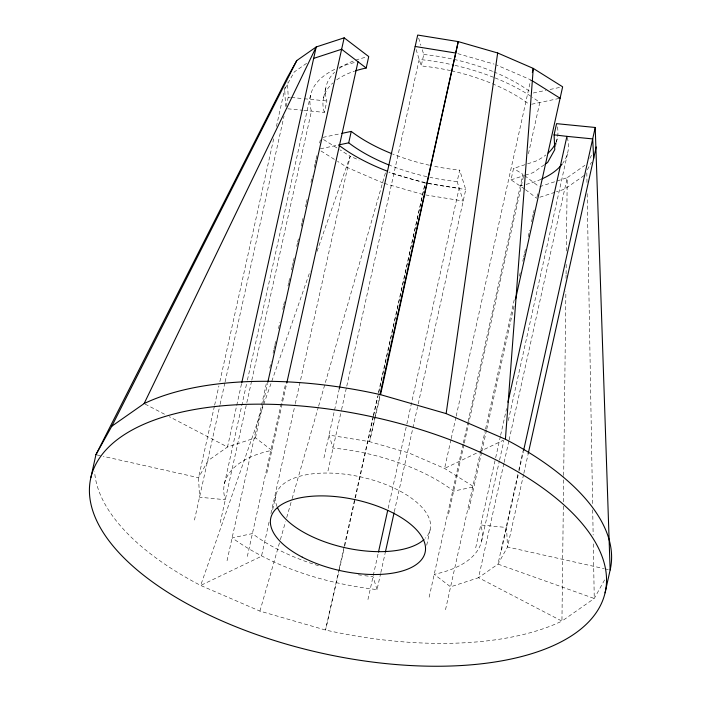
<?xml version="1.0" encoding="UTF-8"?>
<svg xmlns="http://www.w3.org/2000/svg" width="701" height="701" viewBox="0 0 701 701"><rect width="100%" height="100%" fill="white"/><g stroke="black" fill="none" stroke-linecap="round" stroke-linejoin="round"><path stroke-width="0.53" stroke-dasharray="3.5 2.63" d="M563.315 506.148L561.939 621.112A263.488 120.852 12.5 0 1 325.527 630.033L259.922 611.106L200.661 585.449A263.488 120.852 12.5 0 1 94.609 471.65M563.367 501.767L563.665 476.584M563.683 475.488L565.882 291.546M566.04 278.402L566.075 275.116M566.093 274.021L566.206 264.172M566.364 251.028L567.24 177.668L584.897 165.313M214.41 406.186L198.549 477.714L199.54 497.193L225.301 499.743A131.744 60.426 12.5 0 1 271.857 450.357L255.479 437.853L227.51 447.001L208.092 460.592L198.549 477.714L103.336 456.369M214.646 405.117L218.905 385.9M219.851 381.633L273.811 138.22M276.422 126.478L285.167 87.029M194.466 520.054L219.895 405.38M220.132 404.311L224.863 382.965M225.1 381.896L284.028 116.068M286.148 106.517L288.225 97.159L287.454 82.008M241.477 384.008L227.51 447.001L169.335 416.709M224.486 483.524L247.208 381.037M247.444 379.968L310.631 94.924M220.237 522.596L246.603 403.653M246.84 402.584L251.571 381.239M251.808 380.17L311.454 111.135A131.744 60.426 12.5 0 1 334.736 69.364M323.599 97.833L326.131 86.398M303.936 110.39L324.335 112.405L326.876 100.979A118.46 54.328 12.5 0 1 334.605 72.256M227.045 560.721L266.433 383.061M269.745 368.113L271.164 361.707M273.057 353.164L273.767 349.965M274.003 348.896L274.713 345.689M274.95 344.62L275.659 341.422M278.499 328.611L279.918 322.206M282.766 309.395L283.476 306.188M283.712 305.128L284.895 299.783M287.971 285.903L288.681 282.705M288.917 281.636L289.627 278.437M291.52 269.894L292.229 266.687M292.466 265.626L293.176 262.419M293.412 261.35L294.359 257.083M296.725 246.41L297.434 243.203M297.671 242.134L298.381 238.936M301.22 226.125L301.929 222.918M302.166 221.849L303.112 217.582M305.487 206.909L306.197 203.702M306.433 202.633L307.143 199.434M310.929 182.348L312.348 175.942M314.241 167.408L314.951 164.2M315.187 163.131L315.897 159.933M316.133 158.864L316.843 155.657M319.647 143.022L320.339 139.902M255.479 437.853L263.059 403.697M263.296 402.628L267.554 383.412M247.339 556.436L285.544 384.113M266.792 473.219L286.534 384.174M269.053 522.105L261.482 556.27L200.661 585.449L310.175 271.033M270.945 513.57L295.086 404.67M295.323 403.601L350.167 156.235L340.073 149.909M272.68 509.601L275.905 495.055M323.95 457.946L338.951 390.247M327.98 470.914L341.326 410.69M341.562 409.621L346.539 387.197M346.776 386.137L419.198 59.454A131.744 60.426 12.5 0 1 452.934 64.904M450.515 70.608A118.46 54.328 12.5 0 0 421.213 65.938L423.746 54.503L422.151 49.385M339.091 569.221L325.527 630.033L344.559 546.762M339.328 568.16L344.086 546.824M344.322 545.755L373.098 416.666M373.344 415.597L377.62 396.398M378.575 392.131L425.192 183.031L388.889 172.551M344.796 545.693L373.431 416.517M373.668 415.448L378.4 394.102M378.636 393.033L425.192 183.031M375 417.086L369.558 441.639L408.981 453.012L444.583 468.434L473.955 486.844L453.661 491.121A131.744 60.426 12.5 0 0 333.045 448.053L329.014 435.084L369.558 441.639L380.292 395.714M375.237 416.017L379.74 395.732M384.279 183.382L422.659 194.457L463.203 201.012L457.157 181.559L459.69 170.133A118.46 54.328 12.5 0 1 432.464 165.9M367.955 599.504L378.233 553.159M388.17 508.321L406.633 425.051M406.869 423.982L459.173 188.043A131.744 60.426 12.5 0 1 426.471 182.821M318.499 565.707A131.744 60.426 12.5 0 1 252.413 533.575L232.11 537.86C274.564 568.152 325.711 583.469 377.05 589.62L380.608 573.602M380.845 572.533L385.103 553.317M394.33 511.686L417.998 404.924M418.234 403.855L465.736 189.585L459.69 170.133M426.707 545.229L430.169 529.641M450.98 439.606L444.583 468.434L477.942 452.434M451.216 438.537L455.948 417.183M456.185 416.122L530.736 79.826L496.124 64.834M524.672 189.025L511.003 179.868L513.535 168.442L526.591 164.165M429.143 597.199L463.081 444.092M463.317 443.023L467.821 422.738M468.058 421.669L522.893 174.304L513.535 168.442M448.587 513.982L464.071 444.154M464.307 443.085L523.954 174.05M528.449 153.764L539.805 102.521A131.744 60.426 12.5 0 0 532.374 97.211M445.521 609.704L480.641 451.26M480.877 450.191L485.372 429.906M485.609 428.837L514.254 299.66M519.459 276.176L520.405 271.9M522.771 261.228L523.481 258.029M523.717 256.96L524.427 253.753M524.663 252.684L525.373 249.486M528.212 236.675L529.632 230.27M531.533 221.726L532.243 218.528M532.48 217.459L533.189 214.252M533.426 213.183L534.136 209.985M536.966 197.2L538.114 192.004M468.89 509.697L481.526 452.68M481.762 451.61L486.503 430.256M486.739 429.196L514.429 304.287M555.464 146.544L556.156 143.425M556.384 142.391L557.304 138.237M475.699 547.823L495.441 458.769M495.677 457.7L500.409 436.355M500.645 435.286L506.56 408.595M481.587 541.172L499.34 461.1M499.576 460.04L503.835 440.824M508.33 420.539L567.74 152.573M503.879 463.475L478.555 577.703L450.585 586.842L434.208 574.338A131.744 60.426 12.5 0 0 480.763 524.961L506.534 527.502L507.515 546.99L497.973 564.112L478.555 577.703L561.939 621.112L594.255 598.488L605.375 578.544M504.115 462.406L508.856 441.052M509.092 439.983L567.24 177.668L540.305 186.475M517.855 474.428L497.973 564.112L594.255 598.488L593.283 542.688M518.801 470.161L523.06 450.945M501.46 550.364L518.836 471.992M519.073 470.923L523.332 451.707M523.612 474.393L507.515 546.99L603.789 568.572M523.849 473.324L527.871 455.177M259.922 611.106L280.093 540.664M280.4 539.612L285.517 521.746M286.718 517.54L291.835 499.664M292.142 498.613L318.333 407.15M318.631 406.098L385.769 171.657M317.027 251.387L350.167 156.235L359.07 160.091M589.839 158.373L592.494 153.615M587.307 169.8L591.548 162.185M306.6 63.335L294.245 71.984L284.702 89.106L285.579 106.429M544.213 164.866L533.102 172.648L525.067 175.268M584.126 175.504L564.708 189.104L556.419 191.811M478.914 451.961L503.441 440.202M527.599 163.841L535.634 161.212A118.46 54.328 12.5 0 0 545.851 154.965M511.003 179.868L524.059 175.601M539.84 197.226L555.385 192.144M322.898 137.387L340.747 133.619M533.242 93.014L545.842 90.35M550.04 89.465L559.494 87.476M320.401 148.805L337.496 145.195M531.691 104.23L559.039 98.464M288.225 97.159L290.372 97.378M291.441 97.483L303.253 98.648M304.33 98.753L326.876 100.979M287.839 108.804L302.867 110.285M428.399 183.548L465.736 189.585M96.992 454.94L102.276 456.123M604.849 568.809L609.081 569.755M457.788 53.635L494.091 64.106M383.237 183.084L347.635 167.67L337.54 161.335M145.098 404.091L165.462 414.694M323.547 139.552L339.153 149.331M321.014 150.978L336.62 160.766M524.62 175.618L539.271 186.808M525.531 189.682L536.738 198.243M418.655 38.126L420.88 45.293M416.096 49.473L421.213 65.938M377.05 589.62L373.02 576.651A131.744 60.426 12.5 0 1 362.548 575.407M586.816 172.832L586.982 182.681M587.175 193.625L592.634 505.482M592.704 509.855L593.151 535.029M361.488 575.258A131.744 60.426 12.5 0 1 358.307 574.785M567.24 137.466A131.744 60.426 12.5 0 1 562.737 163.28M540.997 179.333A131.744 60.426 12.5 0 1 523.726 184.976M522.613 185.239A131.744 60.426 12.5 0 1 520.361 185.739M425.437 182.593A131.744 60.426 12.5 0 1 389.519 171.99M339.214 67.384A131.744 60.426 12.5 0 1 355.757 62.249M455.019 65.377A131.744 60.426 12.5 0 1 494.003 77.478M495.029 77.89A131.744 60.426 12.5 0 1 531.489 96.633M277.053 506.613A79.047 36.25 12.5 0 1 359.455 476.645A79.047 36.25 12.5 0 1 425.402 538.193M457.157 181.559A118.46 54.328 12.5 0 1 429.932 177.327M426.821 176.652A118.46 54.328 12.5 0 1 390.098 165.427M324.335 112.405A118.46 54.328 12.5 0 1 332.773 83.025M336.699 79.861A118.46 54.328 12.5 0 1 354.513 71.143M451.549 70.836A118.46 54.328 12.5 0 1 491.331 83.296M492.339 83.717A118.46 54.328 12.5 0 1 529.658 104.659M557.391 126.863A118.46 54.328 12.5 0 1 556.059 142.101M429.354 165.226A118.46 54.328 12.5 0 1 392.63 154.001M339.24 68.426A118.46 54.328 12.5 0 1 366.518 57.07M423.746 54.503A118.46 54.328 12.5 0 1 453.048 59.182M454.082 59.41A118.46 54.328 12.5 0 1 492.847 71.458M493.863 71.87A118.46 54.328 12.5 0 1 529.772 91.428"/><path stroke-width="1.05" d="M605.068 592.853A263.488 120.852 12.5 0 0 243.229 404.468A263.488 120.852 12.5 0 0 195.597 608.302A263.488 120.852 12.5 0 0 605.068 592.853L610.133 570.001A263.488 120.852 12.5 0 0 505.403 439.255L533.268 68.4L497.666 52.978L458.244 41.604L417.7 35.05L339.188 389.178M505.403 439.255L446.143 413.599L497.666 52.978M90.867 477.565L95.932 454.704L111.809 426.208L144.126 403.583A263.488 120.852 12.5 0 1 380.538 394.663L458.244 41.604L379.977 394.663M241.714 382.939L316.195 46.967L344.165 37.828L368.735 56.579L366.194 68.015A118.46 54.328 12.5 0 0 355.521 70.819M267.791 382.343L344.165 37.828M286.77 383.105L358.009 61.758M387.443 171.21A131.744 60.426 12.5 0 1 338.565 144.976L348.712 142.829L351.245 131.402A118.46 54.328 12.5 0 0 391.605 153.589M378.47 552.09L387.697 510.459M385.34 552.248L394.093 512.755M532.348 72.553L533.268 68.4L562.64 86.81L515.612 298.941M545.071 164.271L547.63 162.474L554.771 149.663L554.088 134.855L556.568 123.656L595.219 127.477L610.133 570.001M507.98 402.19L566.916 136.362L592.678 138.903L593.668 158.382M523.568 450.638L595.219 127.477M528.107 454.108L596.2 146.956M144.126 403.583L316.195 46.967L296.777 60.558L287.235 77.68L95.932 454.704M111.809 426.208L296.777 60.558M313.662 58.393L341.632 49.254L366.194 68.015M341.799 133.4L351.245 131.402M554.088 134.855L566.916 136.362M415.167 46.476L455.711 53.031M380.538 394.663L446.143 413.599M531.656 80.405L560.108 98.236M562.053 164.192A131.744 60.426 12.5 0 1 541.891 178.939M424 539.568A79.047 36.25 12.5 0 1 345.698 547.858A79.047 36.25 12.5 0 1 277.438 507.542M389.073 165.024A118.46 54.328 12.5 0 1 348.712 142.829M555.648 143.048A118.46 54.328 12.5 0 1 548.129 153.037M302.254 557.137A79.047 36.25 12.5 0 0 425.095 552.502A79.047 36.25 12.5 0 0 316.545 495.984A79.047 36.25 12.5 0 0 302.254 557.137"/></g></svg>
